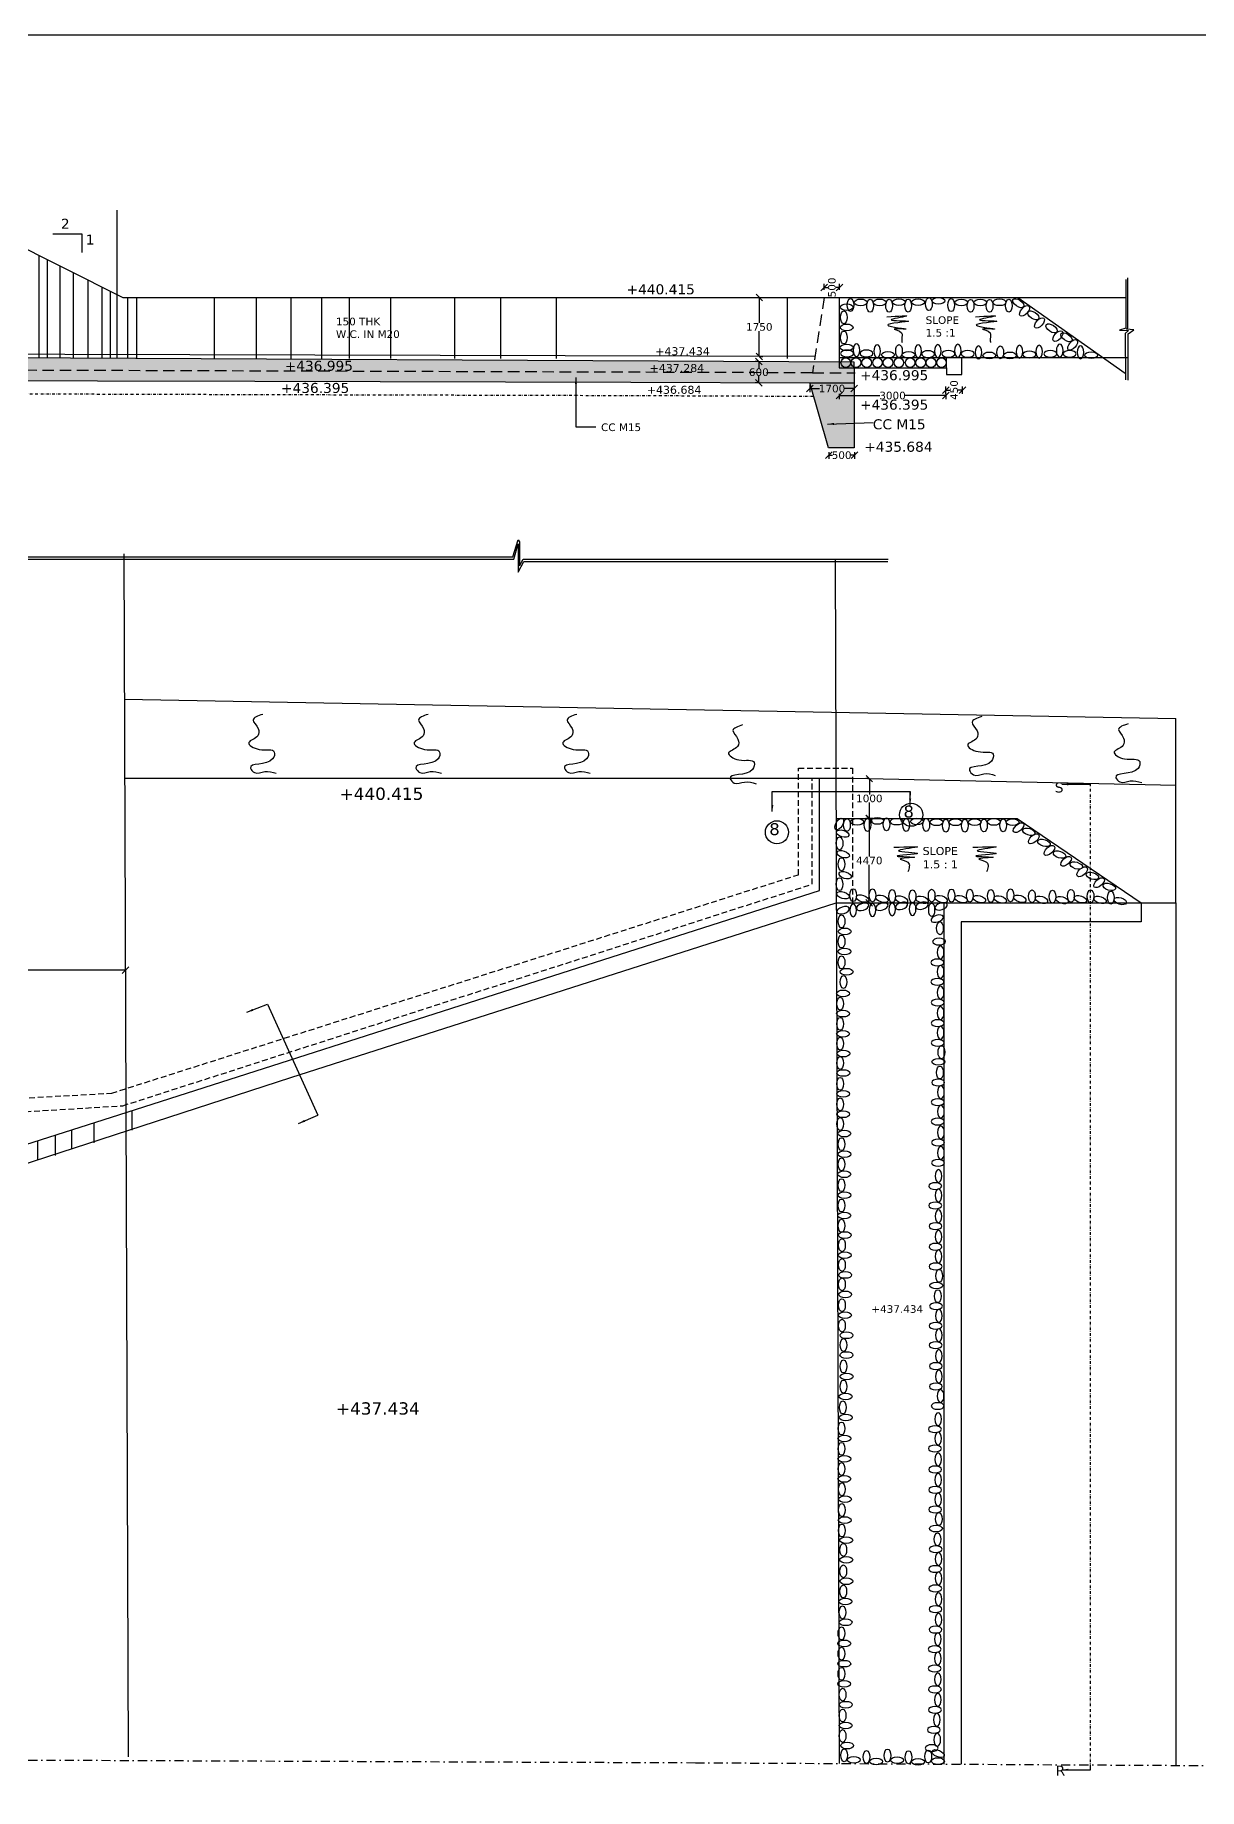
# Model space of a CAD drawing. Header units: inches. Extents: x 158 to 3095, y 377 to 1940.
# Drawn here: x 1815 to 2458, y 970 to 1940 of the extents above; entities that cross this region are included whole.
import ezdxf

# ---------------------------------------------------------------- set-up
doc = ezdxf.new("R2010")
doc.units = ezdxf.units.IN
doc.header["$MEASUREMENT"] = 0
doc.linetypes.add('DASHDOT', pattern=[1, 0.5, -0.25, 0, -0.25])
doc.linetypes.add('HIDDEN', pattern=[9.525, 6.35, -3.175])
for name, color, linetype in [('DIMENSION', 7, 'Continuous'), ('DRAWING', 50, 'Continuous'), ('HATCH', 7, 'Continuous'), ('TEXT', 7, 'Continuous')]:
    doc.layers.add(name, color=color, linetype=linetype)
doc.styles.get("Standard").update_dxf_attribs({"font": 'verdana.ttf', "height": 4.1875})
doc.dimstyles.get("Standard").update_dxf_attribs({"dimtxt": 4.055, "dimasz": 3.625, "dimexe": 1.9925, "dimexo": 0.0625, "dimgap": 0.09, "dimtad": 0, "dimtih": 1, "dimtoh": 1, "dimdec": 0, "dimzin": 0, "dimdsep": 46, "dimtxsty": 'Standard', "dimblk": 'OBLIQUE', "dimcen": 0.09, "dimadec": 0, "dimazin": 0, "dimtfac": 1, "dimtdec": 0, "dimtofl": 0, "dimtmove": 0, "dimatfit": 3, "dimfxl": 1, "dimtolj": 1, "dimtzin": 0, "dimarcsym": 0})

# ---------------------------------------------------------------- blocks, each defined once
blk = doc.blocks.new('_Oblique')
at = {"color": 0, "linetype": 'ByBlock', "lineweight": -2}
blk.add_line((-0.5, -0.5), (0.5, 0.5), dxfattribs=at)
blk = doc.blocks.new('*D38')
at = {"layer": 'Defpoints', "color": 0, "transparency": 16777216}
for p in [(2275.26, 1506.83), (2275.26, 1460.11), (2275.54, 1460.11)]:
    blk.add_point(p, dxfattribs=at)
at = {"layer": 'DIMENSION', "color": 0, "lineweight": -2, "transparency": 16777216}
for p, q in [((2275.32, 1506.83), (2277.54, 1506.83)), ((2275.54, 1506.83), (2275.54, 1485.74)), ((2275.54, 1460.11), (2275.54, 1481.2)), ((2275.32, 1460.11), (2277.54, 1460.11))]:
    blk.add_line(p, q, dxfattribs=at)
at = {"layer": 'DIMENSION', "color": 0, "lineweight": -2, "transparency": 16777216, "xscale": 3.625, "yscale": 3.625, "zscale": 3.625}
for p, rotation in [((2275.54, 1506.83), 90), ((2275.54, 1460.11), 270)]:
    blk.add_blockref('_Oblique', p, dxfattribs=dict(at, rotation=rotation))
at = {"layer": 'DIMENSION', "color": 0, "transparency": 16777216, "insert": (2275.54, 1483.47), "char_height": 4.188, "attachment_point": 5}
blk.add_mtext('\\A1;4470', dxfattribs=at)
blk = doc.blocks.new('*D47')
at = {"layer": 'Defpoints', "color": 0, "transparency": 16777216}
for p in [(1634.26, 1422.89), (1864.55, 1422.89), (1864.55, 1422.89)]:
    blk.add_point(p, dxfattribs=at)
at = {"layer": 'DIMENSION', "color": 0, "lineweight": -2, "transparency": 16777216}
for p, q in [((1634.26, 1422.95), (1634.26, 1424.88)), ((1864.55, 1422.95), (1864.55, 1424.88)), ((1634.26, 1422.89), (1742.34, 1422.89)), ((1864.55, 1422.89), (1756.48, 1422.89))]:
    blk.add_line(p, q, dxfattribs=at)
at = {"layer": 'DIMENSION', "color": 0, "lineweight": -2, "transparency": 16777216, "xscale": 3.625, "yscale": 3.625, "zscale": 3.625, "rotation": 180}
blk.add_blockref('_Oblique', (1634.26, 1422.89), dxfattribs=at)
at = {"layer": 'DIMENSION', "color": 0, "lineweight": -2, "transparency": 16777216, "xscale": 3.625, "yscale": 3.625, "zscale": 3.625}
blk.add_blockref('_Oblique', (1864.55, 1422.89), dxfattribs=at)
at = {"layer": 'DIMENSION', "color": 0, "transparency": 16777216, "insert": (1749.41, 1422.89), "char_height": 4.188, "attachment_point": 5}
blk.add_mtext('\\A1;8818', dxfattribs=at)
blk = doc.blocks.new('*D84')
at = {"layer": 'Defpoints', "color": 0, "transparency": 16777216}
for p in [(2275.58, 1528.74), (2275.58, 1528.74), (2275.58, 1506.79)]:
    blk.add_point(p, dxfattribs=at)
at = {"layer": 'DIMENSION', "color": 0, "lineweight": -2, "transparency": 16777216}
for p, q in [((2275.52, 1528.74), (2273.59, 1528.74)), ((2275.58, 1528.74), (2275.58, 1520.04)), ((2275.58, 1506.79), (2275.58, 1515.5)), ((2275.52, 1506.79), (2273.59, 1506.79))]:
    blk.add_line(p, q, dxfattribs=at)
at = {"layer": 'DIMENSION', "color": 0, "lineweight": -2, "transparency": 16777216, "xscale": 3.625, "yscale": 3.625, "zscale": 3.625}
for p, rotation in [((2275.58, 1528.74), 90), ((2275.58, 1506.79), 270)]:
    blk.add_blockref('_Oblique', p, dxfattribs=dict(at, rotation=rotation))
at = {"layer": 'DIMENSION', "color": 0, "transparency": 16777216, "insert": (2275.58, 1517.77), "char_height": 4.188, "attachment_point": 5}
blk.add_mtext('\\A1;1000', dxfattribs=at)
blk = doc.blocks.new('*D90')
at = {"layer": 'Defpoints', "color": 0, "transparency": 16777216}
for p in [(2250.67, 1798.84), (2259.14, 1800.16), (2259.14, 1798.84)]:
    blk.add_point(p, dxfattribs=at)
at = {"layer": 'DIMENSION', "color": 0, "lineweight": -2, "transparency": 16777216}
for p, q in [((2250.67, 1798.9), (2250.67, 1802.15)), ((2250.67, 1800.16), (2252.64, 1800.16)), ((2259.14, 1800.16), (2257.18, 1800.16)), ((2259.14, 1798.9), (2259.14, 1802.15))]:
    blk.add_line(p, q, dxfattribs=at)
at = {"layer": 'DIMENSION', "color": 0, "lineweight": -2, "transparency": 16777216, "xscale": 3.625, "yscale": 3.625, "zscale": 3.625, "rotation": 180}
blk.add_blockref('_Oblique', (2250.67, 1800.16), dxfattribs=at)
at = {"layer": 'DIMENSION', "color": 0, "lineweight": -2, "transparency": 16777216, "xscale": 3.625, "yscale": 3.625, "zscale": 3.625}
blk.add_blockref('_Oblique', (2259.14, 1800.16), dxfattribs=at)
at = {"layer": 'DIMENSION', "color": 0, "transparency": 16777216, "insert": (2254.91, 1800.16), "char_height": 4.188, "attachment_point": 5, "rotation": 90}
blk.add_mtext('\\A1;500', dxfattribs=at)
blk = doc.blocks.new('*D91')
at = {"layer": 'Defpoints', "color": 0, "transparency": 16777216}
for p in [(2214.65, 1794.6), (2214.65, 1762.06), (2214.8, 1762.06)]:
    blk.add_point(p, dxfattribs=at)
at = {"layer": 'DIMENSION', "color": 0, "lineweight": -2, "transparency": 16777216}
for p, q in [((2214.72, 1794.6), (2216.8, 1794.6)), ((2214.8, 1794.6), (2214.8, 1780.6)), ((2214.8, 1762.06), (2214.8, 1776.06)), ((2214.72, 1762.06), (2216.8, 1762.06))]:
    blk.add_line(p, q, dxfattribs=at)
at = {"layer": 'DIMENSION', "color": 0, "lineweight": -2, "transparency": 16777216, "xscale": 3.625, "yscale": 3.625, "zscale": 3.625}
for p, rotation in [((2214.8, 1794.6), 90), ((2214.8, 1762.06), 270)]:
    blk.add_blockref('_Oblique', p, dxfattribs=dict(at, rotation=rotation))
at = {"layer": 'DIMENSION', "color": 0, "transparency": 16777216, "insert": (2214.8, 1778.33), "char_height": 4.188, "attachment_point": 5}
blk.add_mtext('\\A1;1750', dxfattribs=at)
blk = doc.blocks.new('*D92')
at = {"layer": 'Defpoints', "color": 0, "transparency": 16777216}
for p in [(2214.52, 1759.19), (2214.52, 1747.47), (2214.52, 1747.47)]:
    blk.add_point(p, dxfattribs=at)
at = {"layer": 'DIMENSION', "color": 0, "lineweight": -2, "transparency": 16777216}
for p, q in [((2214.46, 1759.19), (2212.53, 1759.19)), ((2214.52, 1759.19), (2214.52, 1755.6)), ((2214.46, 1747.47), (2212.53, 1747.47)), ((2214.52, 1747.47), (2214.52, 1751.06))]:
    blk.add_line(p, q, dxfattribs=at)
at = {"layer": 'DIMENSION', "color": 0, "lineweight": -2, "transparency": 16777216, "xscale": 3.625, "yscale": 3.625, "zscale": 3.625}
for p, rotation in [((2214.52, 1759.19), 90), ((2214.52, 1747.47), 270)]:
    blk.add_blockref('_Oblique', p, dxfattribs=dict(at, rotation=rotation))
at = {"layer": 'DIMENSION', "color": 0, "transparency": 16777216, "insert": (2214.52, 1753.33), "char_height": 4.188, "attachment_point": 5}
blk.add_mtext('\\A1;600', dxfattribs=at)
blk = doc.blocks.new('*D93')
at = {"layer": 'Defpoints', "color": 0, "transparency": 16777216}
for p in [(2242.67, 1746.26), (2267.26, 1746.26), (2267.26, 1744.26)]:
    blk.add_point(p, dxfattribs=at)
at = {"layer": 'DIMENSION', "color": 0, "lineweight": -2, "transparency": 16777216}
for p, q in [((2242.67, 1746.2), (2242.67, 1742.26)), ((2267.26, 1746.2), (2267.26, 1742.26)), ((2242.67, 1744.26), (2248.13, 1744.26)), ((2267.26, 1744.26), (2261.8, 1744.26))]:
    blk.add_line(p, q, dxfattribs=at)
at = {"layer": 'DIMENSION', "color": 0, "lineweight": -2, "transparency": 16777216, "xscale": 3.625, "yscale": 3.625, "zscale": 3.625, "rotation": 180}
blk.add_blockref('_Oblique', (2242.67, 1744.26), dxfattribs=at)
at = {"layer": 'DIMENSION', "color": 0, "lineweight": -2, "transparency": 16777216, "xscale": 3.625, "yscale": 3.625, "zscale": 3.625}
blk.add_blockref('_Oblique', (2267.26, 1744.26), dxfattribs=at)
at = {"layer": 'DIMENSION', "color": 0, "transparency": 16777216, "insert": (2254.97, 1744.26), "char_height": 4.188, "attachment_point": 5}
blk.add_mtext('\\A1;1700', dxfattribs=at)
blk = doc.blocks.new('*D94')
at = {"layer": 'Defpoints', "color": 0, "transparency": 16777216}
for p in [(2259, 1741.39), (2317.79, 1741.39), (2317.79, 1740.4)]:
    blk.add_point(p, dxfattribs=at)
at = {"layer": 'DIMENSION', "color": 0, "lineweight": -2, "transparency": 16777216}
for p, q in [((2259, 1741.32), (2259, 1738.41)), ((2259, 1740.4), (2281.41, 1740.4)), ((2317.79, 1740.4), (2295.38, 1740.4)), ((2317.79, 1741.32), (2317.79, 1738.41))]:
    blk.add_line(p, q, dxfattribs=at)
at = {"layer": 'DIMENSION', "color": 0, "lineweight": -2, "transparency": 16777216, "xscale": 3.625, "yscale": 3.625, "zscale": 3.625, "rotation": 180}
blk.add_blockref('_Oblique', (2259, 1740.4), dxfattribs=at)
at = {"layer": 'DIMENSION', "color": 0, "lineweight": -2, "transparency": 16777216, "xscale": 3.625, "yscale": 3.625, "zscale": 3.625}
blk.add_blockref('_Oblique', (2317.79, 1740.4), dxfattribs=at)
at = {"layer": 'DIMENSION', "color": 0, "transparency": 16777216, "insert": (2288.39, 1740.4), "char_height": 4.188, "attachment_point": 5}
blk.add_mtext('\\A1;3000', dxfattribs=at)
blk = doc.blocks.new('*D95')
at = {"layer": 'Defpoints', "color": 0, "transparency": 16777216}
for p in [(2317.79, 1741.25), (2327.03, 1743.46), (2327.03, 1741.25)]:
    blk.add_point(p, dxfattribs=at)
at = {"layer": 'DIMENSION', "color": 0, "lineweight": -2, "transparency": 16777216}
for p, q in [((2317.79, 1741.31), (2317.79, 1745.45)), ((2327.03, 1741.31), (2327.03, 1745.45)), ((2317.79, 1743.46), (2320.14, 1743.46)), ((2327.03, 1743.46), (2324.68, 1743.46))]:
    blk.add_line(p, q, dxfattribs=at)
at = {"layer": 'DIMENSION', "color": 0, "lineweight": -2, "transparency": 16777216, "xscale": 3.625, "yscale": 3.625, "zscale": 3.625, "rotation": 180}
blk.add_blockref('_Oblique', (2317.79, 1743.46), dxfattribs=at)
at = {"layer": 'DIMENSION', "color": 0, "lineweight": -2, "transparency": 16777216, "xscale": 3.625, "yscale": 3.625, "zscale": 3.625}
blk.add_blockref('_Oblique', (2327.03, 1743.46), dxfattribs=at)
at = {"layer": 'DIMENSION', "color": 0, "transparency": 16777216, "insert": (2322.41, 1743.46), "char_height": 4.188, "attachment_point": 5, "rotation": 90}
blk.add_mtext('\\A1;450', dxfattribs=at)
blk = doc.blocks.new('*D96')
at = {"layer": 'Defpoints', "color": 0, "transparency": 16777216}
for p in [(2253.2, 1709.21), (2267.36, 1709.21), (2267.36, 1707.46)]:
    blk.add_point(p, dxfattribs=at)
at = {"layer": 'DIMENSION', "color": 0, "lineweight": -2, "transparency": 16777216}
for p, q in [((2253.2, 1709.15), (2253.2, 1705.47)), ((2253.2, 1707.46), (2255.15, 1707.46)), ((2267.36, 1707.46), (2265.41, 1707.46)), ((2267.36, 1709.15), (2267.36, 1705.47))]:
    blk.add_line(p, q, dxfattribs=at)
at = {"layer": 'DIMENSION', "color": 0, "lineweight": -2, "transparency": 16777216, "xscale": 3.625, "yscale": 3.625, "zscale": 3.625, "rotation": 180}
blk.add_blockref('_Oblique', (2253.2, 1707.46), dxfattribs=at)
at = {"layer": 'DIMENSION', "color": 0, "lineweight": -2, "transparency": 16777216, "xscale": 3.625, "yscale": 3.625, "zscale": 3.625}
blk.add_blockref('_Oblique', (2267.36, 1707.46), dxfattribs=at)
at = {"layer": 'DIMENSION', "color": 0, "transparency": 16777216, "insert": (2260.28, 1707.46), "char_height": 4.188, "attachment_point": 5}
blk.add_mtext('\\A1;500', dxfattribs=at)

msp = doc.modelspace()

# ---------------------------------------------------------------- hatches: boundary and pattern name
at = {"layer": 'HATCH'}
h = msp.add_hatch(dxfattribs=at)
h.set_pattern_fill('AR-CONC', color=256, scale=4, style=0)
h.set_pattern_definition([(50, (0, 0), (28.6904, -2.51009), [3, -33]), (355, (0, 0), (-5.55005, 30.0877), [2.4, -26.4]), (100.4514, (2.39, -0.21), (23.14038, 27.57758), [2.5496, -28.04568]), (46.1842, (0, 8), (42.68964, -6.62076), [4.5, -49.5]), (96.6356, (3.557, 7.45), (37.3865, 38.9647), [3.8244, -42.0685]), (351.1842, (0, 8), (37.3865, 38.96474), [3.6, -39.6]), (21, (4, 6), (23.87628, -16.10476), [3, -33]), (326, (4, 6), (9.7326, 29.006), [2.4, -26.4]), (71.4514, (5.99, 4.658), (33.6089, 12.90122), [2.5496, -28.04568]), (37.5, (0, 0), (0.486394, 13.315754), [0, -26.08, 0, -26.8, 0, -26.5]), (7.5, (0, 0), (10.52278, 15.77647), [0, -15.28, 0, -25.48, 0, -10.1]), (327.5, (-8.92, 0), (21.352897, -0.902195), [0, -10, 0, -31.2, 0, -41.4]), (317.5, (-12.92, 0), (23.32745, 4.0042), [0, -13, 0, -20.72, 0, -29.4])])
h.paths.add_polyline_path([(374.23, 1715.38), (384.38, 1715.38), (398.77, 1750.54), (710.72, 1750.54), (710.72, 1748.88), (1762.04, 1746.16), (1762.04, 1741.53), (1762.04, 1748.83), (2242.67, 1747.36), (2253.1, 1711.51), (2267.26, 1711.51), (2267.26, 1758.93), (1762.04, 1761.37), (1384.25, 1762.68), (922.82, 1764.28), (710.7, 1765.02), (710.7, 1763.47), (418.67, 1763.26), (422.96, 1757.25), (373.48, 1757.25)])

# ---------------------------------------------------------------- linework, layer by layer
at = {"layer": 'DIMENSION'}
msp.add_lwpolyline([(1824.51, 1829.79), (1840.54, 1829.79), (1840.54, 1819.51)], dxfattribs=at)
for centre in [(2298.69, 1508.79), (2224.54, 1499.08)]:
    msp.add_circle(centre, 6.38, dxfattribs=at)
for points in [[(1940.42, 1564.23), (1935.12, 1561.12), (1937.86, 1556.38), (1937.68, 1552.36), (1932.74, 1548.71), (1938.41, 1544.88), (1946.81, 1543.42), (1945.9, 1539.59), (1933.66, 1534.48), (1935.85, 1532.11), (1941.51, 1532.65), (1947.91, 1531.74)], [(2031.78, 1564.23), (2026.48, 1561.12), (2029.22, 1556.38), (2029.04, 1552.36), (2024.1, 1548.71), (2029.77, 1544.88), (2038.17, 1543.42), (2037.26, 1539.59), (2025.02, 1534.48), (2027.21, 1532.11), (2032.87, 1532.65), (2039.27, 1531.74)], [(2113.91, 1564.23), (2108.61, 1561.12), (2111.35, 1556.38), (2111.17, 1552.36), (2106.23, 1548.71), (2111.9, 1544.88), (2120.3, 1543.42), (2119.39, 1539.59), (2107.15, 1534.48), (2109.34, 1532.11), (2115, 1532.65), (2121.4, 1531.74)], [(2337.66, 1563.01), (2332.36, 1559.9), (2335.1, 1555.16), (2334.92, 1551.14), (2329.99, 1547.49), (2335.65, 1543.66), (2344.05, 1542.2), (2343.14, 1538.37), (2330.9, 1533.26), (2333.09, 1530.88), (2338.76, 1531.43), (2345.15, 1530.52)], [(2205.52, 1558.43), (2200.22, 1555.33), (2202.96, 1550.58), (2202.78, 1546.57), (2197.84, 1542.92), (2203.51, 1539.09), (2211.91, 1537.63), (2211, 1533.79), (2198.76, 1528.68), (2200.95, 1526.31), (2206.61, 1526.86), (2213.01, 1525.95)], [(2418.56, 1559.01), (2413.27, 1555.91), (2416.01, 1551.16), (2415.82, 1547.15), (2410.89, 1543.5), (2416.55, 1539.67), (2424.96, 1538.21), (2424.05, 1534.37), (2411.8, 1529.26), (2414, 1526.89), (2419.66, 1527.44), (2426.06, 1526.53)], [(2289.2, 1490.84), (2301.79, 1490.84), (2291.66, 1488.83), (2302.25, 1487.46), (2290.93, 1485.91), (2300.51, 1485.27), (2292.58, 1484.27), (2296.86, 1482.54), (2296.86, 1477.16)], [(2332.69, 1490.84), (2345.29, 1490.84), (2335.16, 1488.83), (2345.74, 1487.46), (2334.43, 1485.91), (2344.01, 1485.27), (2336.07, 1484.27), (2340.36, 1482.54), (2340.36, 1477.16)]]:
    msp.add_spline(points, degree=3, dxfattribs=at)
at = {"layer": 'DRAWING'}
msp.add_lwpolyline([(3090.11, 1939.61), (157.88, 1939.61), (157.88, 376.88), (3090.11, 376.88)], close=True, dxfattribs=at)
for points in [[(726.79, 1853.74), (835.02, 1910.13), (1011.9, 1910.13), (1178.41, 1800), (1369.14, 1800), (1535.85, 1909.64), (1633.93, 1909.64), (1863.06, 1794.61), (2259.73, 1794.61), (2357.63, 1794.61), (2417.02, 1752.77)], [(1859.88, 1842.87), (1859.88, 1761.34)], [(1816.62, 1817.92), (1816.62, 1761.34)], [(1821.32, 1815.56), (1821.32, 1761.34)], [(1828.26, 1812.08), (1828.26, 1761.34)], [(1835.69, 1808.35), (1835.69, 1761.34)], [(1843.86, 1804.24), (1843.86, 1761.34)], [(2417.33, 1804.62), (2417.33, 1777.7), (2413.72, 1776.59), (2418.82, 1776.32), (2417.02, 1774.64), (2417.12, 1749.04)], [(2418.53, 1748.89), (2418.53, 1774.52), (2421.74, 1776.77), (2417.58, 1777.11), (2418.39, 1777.71), (2418.39, 1805.4)], [(1851.54, 1800.39), (1851.54, 1761.34)], [(1856.05, 1798.13), (1856.05, 1761.34)], [(1865.73, 1794.71), (1865.73, 1760.87)], [(1870.75, 1794.71), (1870.75, 1760.87)], [(1913.57, 1794.71), (1913.57, 1760.87)], [(1936.8, 1794.71), (1936.8, 1760.87)], [(1955.98, 1794.71), (1955.98, 1760.87)], [(1972.84, 1794.71), (1972.84, 1760.87)], [(1988.21, 1794.71), (1988.21, 1760.87)], [(2010.95, 1794.71), (2010.95, 1760.87)], [(2046.29, 1794.71), (2046.29, 1760.87)], [(2071.8, 1794.71), (2071.8, 1760.87)], [(2102.53, 1794.71), (2102.53, 1760.87)], [(2230.15, 1794.71), (2230.15, 1760.87)], [(2418.53, 1761.28), (2259.14, 1761.28), (2259.14, 1794.61)], [(2357.63, 1794.61), (2417.04, 1794.61)], [(2245.58, 1761.98), (1761.81, 1763.24)], [(2267.26, 1758.93), (1761.81, 1761.37)], [(2259, 1761.02), (2259, 1755.83), (2267.26, 1755.83), (2267.26, 1711.51), (2253.1, 1711.51), (2242.67, 1747.36), (2267.26, 1747.36)], [(2267.26, 1755.83), (2315.88, 1755.83), (2318.14, 1755.83), (2318.14, 1751.97), (2326.76, 1751.97), (2326.76, 1761.28)], [(2267.26, 1755.83), (2267.26, 1758.93)], [(2318.14, 1755.83), (2318.14, 1761.28)], [(1762.04, 1748.83), (1936.06, 1748.31), (2143.84, 1747.76), (2242.67, 1747.36)], [(1603.43, 1650.09), (2079.16, 1650.09), (2081.47, 1658.43), (2081.47, 1642.79), (2084.63, 1648.77), (2285.82, 1648.77)], [(1639.62, 1651.26), (1930.74, 1651.26), (2078.53, 1651.26), (2081.51, 1660.62), (2082.22, 1659.5), (2082.24, 1646.42), (2084.28, 1650.04), (2285.97, 1650.04)], [(1863.74, 1653.03), (1866.08, 988.29)], [(2256.62, 1650.04), (2258.96, 984.53)], [(1864.02, 1572.69), (2444.88, 1562.02)], [(2257.29, 1460.17), (2444.88, 1460.17), (2444.88, 1562.02)], [(1761.43, 1311.34), (1865.6, 1344.36), (2087.51, 1415.48), (2248.12, 1466.98), (2248.12, 1528.94)], [(1864.17, 1528.94), (2266.26, 1528.94)], [(2266.26, 1528.94), (2444.88, 1525.14)], [(2257.12, 1506.79), (2357.25, 1506.79), (2425.76, 1460.17)], [(1761.43, 1300.43), (1956.03, 1363.57), (2257.29, 1460.17)], [(2316.88, 984.21), (2316.88, 1460.17)], [(2425.76, 1460.17), (2425.76, 1449.58), (2326.4, 1449.58), (2326.4, 984.15)], [(2444.88, 1460.17), (2444.88, 983.49)], [(1847.07, 1338.48), (1847.07, 1327.41)], [(1868.08, 1345.31), (1868.08, 1334.42)], [(1815.88, 1328.6), (1815.88, 1317.99)], [(1825.68, 1331.7), (1825.68, 1320.48)], [(1834.8, 1334.59), (1834.8, 1324.37)]]:
    msp.add_lwpolyline(points, dxfattribs=at)
at = {"layer": 'DRAWING', "linetype": 'HIDDEN'}
for points in [[(2250.67, 1794.61), (2244.17, 1752.96), (2267.78, 1752.96)], [(2244.17, 1752.96), (1762.04, 1754.53)]]:
    msp.add_lwpolyline(points, dxfattribs=at)
at = {"layer": 'DRAWING', "linetype": 'DASHDOT', "ltscale": 3}
for points in [[(1762.04, 1741.53), (1936.06, 1741.02), (2143.84, 1740.47), (2244.79, 1740.06)], [(2397.67, 1526.14), (2397.67, 983.75)]]:
    msp.add_lwpolyline(points, dxfattribs=at)
at = {"layer": 'DRAWING', "linetype": 'HIDDEN', "ltscale": 0.5}
for points in [[(673.57, 1359.88), (708.38, 1353.55), (751.53, 1353.55), (751.53, 1318.62), (1393, 1317.61), (1718.12, 1316.31), (1718.12, 1349.48), (1759.07, 1349.48), (1857.01, 1354.96), (2236.45, 1475.63), (2236.45, 1534.57), (2266.26, 1534.57), (2266.26, 1460.36)], [(711.85, 1312.33), (894.65, 1312.33), (1357, 1311.7), (1727.22, 1310.27), (1727.22, 1341.82), (1761.75, 1341.82), (1863.06, 1347.98), (2244.07, 1470.42), (2244.07, 1528.94)]]:
    msp.add_lwpolyline(points, dxfattribs=at)
at = {"layer": 'DRAWING', "linetype": 'DASHDOT', "ltscale": 10}
msp.add_lwpolyline([(203.41, 988.7), (553.8, 988.49), (1457.38, 987.85), (2179.49, 984.97), (2819.95, 981.39)], dxfattribs=at)
at = {"layer": 'DRAWING'}
for centre in [(2262.57, 1758.62), (2268.23, 1758.62), (2274.14, 1758.62), (2280.1, 1758.62), (2285.94, 1758.62), (2291.87, 1758.62), (2298.11, 1758.62), (2303.95, 1758.62), (2309.63, 1758.62), (2315.47, 1758.62)]:
    msp.add_circle(centre, 2.65, dxfattribs=at)
for centre, major_axis in [((2265.18, 1790.45), (0, -3.57)), ((2270.84, 1791.9), (-3.57, 0)), ((2275.98, 1790.05), (0, -3.57)), ((2281.34, 1791.9), (-3.57, 0)), ((2286.48, 1790.05), (0, -3.57)), ((2291.93, 1791.99), (-3.57, 0)), ((2297.07, 1790.14), (0, -3.57)), ((2302.52, 1792.08), (-3.57, 0)), ((2308.53, 1790.97), (0, -3.57)), ((2313.74, 1792.71), (-3.57, 0)), ((2320.75, 1790.4), (0, -3.57)), ((2326.42, 1791.85), (-3.57, 0)), ((2331.55, 1790), (0, -3.57)), ((2336.92, 1791.85), (-3.57, 0)), ((2342.05, 1790), (0, -3.57)), ((2347.5, 1791.94), (-3.57, 0)), ((2352.64, 1790.09), (0, -3.57)), ((2357.9, 1791.45), (2.95, -2.01)), ((2263.05, 1789.31), (-3.57, 0)), ((2261.49, 1783.62), (0, -3.57)), ((2361.33, 1787.2), (-2.39, -2.65)), ((2366.17, 1784.75), (2.95, -2.01)), ((2369.61, 1780.51), (-2.39, -2.65)), ((2263.06, 1778.1), (-3.57, 0)), ((2261.49, 1772.48), (0, -3.57)), ((2376.31, 1777.52), (2.95, -2.01)), ((2379.75, 1773.27), (-2.39, -2.65)), ((2384.48, 1772.66), (2.95, -2.01)), ((2263.01, 1766.96), (-3.57, 0)), ((2285.88, 1762.94), (3.57, 0)), ((2291.97, 1764.99), (0, -3.57)), ((2297.28, 1762.94), (3.57, 0)), ((2341.86, 1762.63), (3.57, 0)), ((2347.94, 1764.28), (0, -3.57)), ((2353.25, 1762.63), (3.57, 0)), ((2387.91, 1768.41), (-2.39, -2.65)), ((2398.17, 1762.72), (3.57, 0)), ((2258.97, 1503.65), (-1.84, -3.06)), ((2263.23, 1503.14), (0, -3.57)), ((2268.85, 1504.89), (-3.57, 0)), ((2274.59, 1503.13), (0, -3.57)), ((2279.96, 1505.36), (-3.57, 0)), ((2285.1, 1503.51), (0, -3.57)), ((2290.76, 1504.96), (-3.57, 0)), ((2295.89, 1503.11), (0, -3.57)), ((2301.9, 1505.02), (-3.57, 0)), ((2307.04, 1503.17), (0, -3.57)), ((2312.7, 1504.62), (-3.57, 0)), ((2317.84, 1502.77), (0, -3.57)), ((2323.2, 1504.62), (-3.57, 0)), ((2328.33, 1502.77), (0, -3.57)), ((2333.78, 1504.71), (-3.57, 0)), ((2338.92, 1502.86), (0, -3.57)), ((2344.37, 1504.8), (-3.57, 0)), ((2349.51, 1502.94), (0, -3.57)), ((2354.73, 1504.69), (-3.57, 0)), ((2358.06, 1501.64), (-2.66, -2.38)), ((2260.87, 1498.34), (-3.4, 1.08)), ((2259.16, 1493.01), (0, -3.57)), ((2363.71, 1499.35), (-3.4, 1.08)), ((2366.45, 1495.5), (-2.66, -2.38)), ((2372.11, 1493.21), (-3.4, 1.08)), ((2261.16, 1486.94), (-3.4, 1.08)), ((2260.23, 1481.45), (0, -3.57)), ((2375.06, 1489.06), (-2.66, -2.38)), ((2380.71, 1486.77), (-3.4, 1.08)), ((2384.27, 1483.03), (-2.66, -2.38)), ((2389.93, 1480.74), (-3.4, 1.08)), ((2259.06, 1470.41), (0, -3.57)), ((2262.23, 1475.38), (-3.4, 1.08)), ((2393.18, 1477.28), (-2.66, -2.38)), ((2398.84, 1474.99), (-3.4, 1.08)), ((2402.51, 1471.22), (-2.66, -2.38)), ((2261.06, 1464.33), (-3.4, 1.08)), ((2266.66, 1464.34), (0, -3.57)), ((2271.86, 1462.44), (-3.4, 1.08)), ((2277.3, 1464.23), (0, -3.57)), ((2282.5, 1462.33), (-3.4, 1.08)), ((2288.15, 1463.82), (0, -3.57)), ((2293.35, 1461.92), (-3.4, 1.08)), ((2299.49, 1463.68), (0, -3.57)), ((2304.69, 1461.78), (-3.4, 1.08)), ((2310.02, 1464.08), (0, -3.57)), ((2315.22, 1462.17), (-3.4, 1.08)), ((2321.02, 1464.1), (0, -3.57)), ((2326.22, 1462.19), (-3.4, 1.08)), ((2331.14, 1464.09), (0, -3.57)), ((2336.34, 1462.19), (-3.4, 1.08)), ((2342.7, 1463.9), (0, -3.57)), ((2347.9, 1462), (-3.4, 1.08)), ((2353.52, 1464.28), (0, -3.57)), ((2358.72, 1462.37), (-3.4, 1.08)), ((2365.45, 1463.72), (0, -3.57)), ((2370.65, 1461.82), (-3.4, 1.08)), ((2376.82, 1463.53), (0, -3.57)), ((2382.02, 1461.63), (-3.4, 1.08)), ((2387, 1463.98), (0, -3.57)), ((2392.2, 1462.08), (-3.4, 1.08)), ((2397.85, 1463.65), (0, -3.57)), ((2403.05, 1461.75), (-3.4, 1.08)), ((2408.16, 1468.93), (-3.4, 1.08)), ((2409.03, 1463), (0, -3.57)), ((2414.23, 1461.1), (-3.4, 1.08)), ((2261.95, 1444.33), (-3.57, 0)), ((2260.27, 1449.85), (0, -3.57)), ((2314.61, 1446.06), (0, -3.57)), ((2261.84, 1433.22), (-3.57, 0)), ((2260.27, 1438.73), (0, -3.57)), ((2260.27, 1427.18), (0, -3.57)), ((2263, 1422.04), (-3.57, 0)), ((2261.32, 1416.35), (0, -3.57)), ((2261.06, 1410.07), (-3.57, 0)), ((2259.49, 1404.38), (0, -3.57)), ((2261.06, 1398.87), (-3.57, 0)), ((2259.49, 1393.24), (0, -3.57)), ((2261.01, 1387.72), (-3.57, 0)), ((2259.49, 1382.31), (0, -3.57)), ((2261.26, 1376.79), (-3.57, 0)), ((2315.39, 1377.56), (0, 3.57)), ((2259.49, 1371.6), (0, -3.57)), ((2261.26, 1366.08), (-3.57, 0)), ((2313.74, 1372.25), (3.57, 0)), ((2314.59, 1366.34), (0, 3.57)), ((2259.49, 1360.1), (0, -3.57)), ((2261.13, 1354.58), (-3.57, 0)), ((2259.49, 1348.79), (0, -3.57)), ((2261.12, 1343.27), (-3.57, 0)), ((2259.49, 1337.91), (0, -3.57)), ((2261.77, 1332.58), (-3.57, 0)), ((2260.17, 1326.74), (0, -3.57)), ((2261.85, 1321.23), (-3.57, 0)), ((2260.17, 1315.63), (0, -3.57)), ((2261.74, 1310.11), (-3.57, 0)), ((2261.84, 1298.56), (-3.57, 0)), ((2260.17, 1304.08), (0, -3.57)), ((2261.73, 1287.35), (-3.57, 0)), ((2260.17, 1292.86), (0, -3.57)), ((2260.17, 1281.66), (0, -3.57)), ((2262.04, 1276.55), (-3.57, 0)), ((2260.47, 1270.92), (0, -3.57)), ((2261.99, 1265.4), (-3.57, 0)), ((2260.47, 1259.99), (0, -3.57)), ((2260.47, 1249.28), (0, -3.57)), ((2262.24, 1254.47), (-3.57, 0)), ((2312.55, 1248.67), (3.57, 0)), ((2314.19, 1253.98), (0, 3.57)), ((2260.47, 1237.78), (0, -3.57)), ((2262.24, 1243.76), (-3.57, 0)), ((2313.39, 1242.76), (0, 3.57)), ((2262.1, 1232.26), (-3.57, 0)), ((2260.47, 1226.47), (0, -3.57)), ((2262.95, 1221.13), (-3.57, 0)), ((2262.93, 1210.25), (-3.57, 0)), ((2261.32, 1215.77), (0, -3.57)), ((2261.32, 1203.93), (0, -3.57)), ((2263.01, 1198.41), (-3.57, 0)), ((2261.32, 1192.82), (0, -3.57)), ((2262.47, 1187.3), (-3.57, 0)), ((2260.9, 1181.27), (0, -3.57)), ((2260.25, 1169.63), (0, -3.57)), ((2262.57, 1175.75), (-3.57, 0)), ((2261.82, 1164.11), (-3.57, 0)), ((2261.82, 1152.9), (-3.57, 0)), ((2260.25, 1158.42), (0, -3.57)), ((2261.77, 1141.76), (-3.57, 0)), ((2260.25, 1147.28), (0, -3.57)), ((2260.36, 1136.07), (0, -3.57)), ((2260.36, 1124.57), (0, -3.57)), ((2262.13, 1130.55), (-3.57, 0)), ((2262, 1119.05), (-3.57, 0)), ((2260.36, 1113.26), (0, -3.57)), ((2312.36, 1114.31), (3.57, 0)), ((2314.01, 1119.62), (0, 3.57)), ((2262.84, 1107.91), (-3.57, 0)), ((2261.21, 1102.56), (0, -3.57)), ((2313.2, 1108.41), (0, 3.57)), ((2262.82, 1097.04), (-3.57, 0)), ((2262.9, 1085.2), (-3.57, 0)), ((2261.21, 1090.72), (0, -3.57)), ((2262.36, 1074.09), (-3.57, 0)), ((2261.21, 1079.61), (0, -3.57)), ((2260.79, 1068.05), (0, -3.57)), ((2260.14, 1056.41), (0, -3.57)), ((2262.46, 1062.54), (-3.57, 0)), ((2261.71, 1050.9), (-3.57, 0)), ((2260.14, 1045.21), (0, -3.57)), ((2261.71, 1039.69), (-3.57, 0)), ((2260.14, 1034.07), (0, -3.57)), ((2261.67, 1028.55), (-3.57, 0)), ((2260.83, 1022.55), (0, -3.57)), ((2262.6, 1017.03), (-3.57, 0)), ((2260.83, 1011.05), (0, -3.57)), ((2262.47, 1005.53), (-3.57, 0)), ((2260.83, 999.74), (0, -3.57)), ((2263.31, 994.4), (-3.57, 0)), ((2261.68, 989.04), (0, -3.57)), ((2274.05, 988.13), (0, -3.57)), ((2285.63, 988.91), (0, -3.57)), ((2297.22, 988), (0, -3.57)), ((2308.15, 988.39), (0, -3.57)), ((2313.58, 990.04), (-3.29, 1.38)), ((2266.99, 986.54), (-3.57, 0)), ((2279.35, 985.63), (-3.57, 0)), ((2290.94, 986.41), (-3.57, 0)), ((2302.52, 985.5), (-3.57, 0)), ((2313.45, 985.89), (-3.57, 0))]:
    msp.add_ellipse(centre, major_axis=major_axis, ratio=0.515147, dxfattribs=at)
at = {"layer": 'DRAWING', "extrusion": (0, 0, -1)}
for centre, major_axis in [((2263.29, 1763.72), (-3.57, 0)), ((2268.49, 1765.49), (0, -3.57)), ((2274, 1763.72), (-3.57, 0)), ((2279.96, 1764.92), (0, -3.57)), ((2302.52, 1764.97), (0, -3.57)), ((2308.04, 1763.37), (-3.57, 0)), ((2313.4, 1765), (0, -3.57)), ((2319.26, 1763.41), (-3.57, 0)), ((2324.46, 1765.18), (0, -3.57)), ((2329.98, 1763.41), (-3.57, 0)), ((2335.93, 1764.25), (0, -3.57)), ((2358.5, 1764.67), (0, -3.57)), ((2364.02, 1763.06), (-3.57, 0)), ((2369.37, 1764.69), (0, -3.57)), ((2375.58, 1763.5), (-3.57, 0)), ((2380.77, 1765.27), (0, -3.57)), ((2386.29, 1763.5), (-3.57, 0)), ((2392.24, 1764.34), (0, -3.57)), ((2261.06, 1456), (-3.4, -1.08)), ((2266.66, 1455.99), (0, 3.57)), ((2271.86, 1457.89), (-3.4, -1.08)), ((2277.3, 1456.1), (0, 3.57)), ((2282.5, 1458), (-3.4, -1.08)), ((2288.15, 1456.51), (0, 3.57)), ((2293.35, 1458.42), (-3.4, -1.08)), ((2299.49, 1456.65), (0, 3.57)), ((2304.69, 1458.55), (-3.4, -1.08)), ((2310.02, 1456.25), (0, 3.57)), ((2313.09, 1451.38), (-3.4, -1.08)), ((2315.22, 1458.16), (-3.4, -1.08)), ((2314.12, 1438.67), (3.57, 0)), ((2314.96, 1432.72), (0, -3.57)), ((2313.19, 1427.2), (3.57, 0)), ((2314.96, 1422), (0, -3.57)), ((2313.19, 1416.49), (3.57, 0)), ((2313.32, 1404.99), (3.57, 0)), ((2314.96, 1410.5), (0, -3.57)), ((2314.96, 1399.2), (0, -3.57)), ((2313.33, 1393.68), (3.57, 0)), ((2314.96, 1388.32), (0, -3.57)), ((2313.35, 1382.8), (3.57, 0)), ((2313.63, 1360.87), (3.57, 0)), ((2315.15, 1355.46), (0, -3.57)), ((2313.38, 1349.94), (3.57, 0)), ((2315.15, 1344.74), (0, -3.57)), ((2313.38, 1339.22), (3.57, 0)), ((2313.52, 1327.72), (3.57, 0)), ((2315.15, 1333.24), (0, -3.57)), ((2313.52, 1316.42), (3.57, 0)), ((2315.15, 1321.94), (0, -3.57)), ((2313.76, 1309.14), (0, -3.57)), ((2311.99, 1303.62), (3.57, 0)), ((2313.76, 1298.42), (0, -3.57)), ((2311.99, 1292.9), (3.57, 0)), ((2313.76, 1286.92), (0, -3.57)), ((2312.13, 1281.4), (3.57, 0)), ((2312.13, 1270.1), (3.57, 0)), ((2313.76, 1275.62), (0, -3.57)), ((2312.16, 1259.22), (3.57, 0)), ((2313.76, 1264.74), (0, -3.57)), ((2312.43, 1237.29), (3.57, 0)), ((2313.95, 1231.88), (0, -3.57)), ((2312.18, 1226.36), (3.57, 0)), ((2313.95, 1221.16), (0, -3.57)), ((2312.18, 1215.64), (3.57, 0)), ((2313.95, 1209.66), (0, -3.57)), ((2312.32, 1204.14), (3.57, 0)), ((2313.95, 1198.36), (0, -3.57)), ((2312.32, 1192.84), (3.57, 0)), ((2313.33, 1182.07), (3.57, 0)), ((2314.96, 1187.59), (0, -3.57)), ((2313.57, 1174.79), (0, -3.57)), ((2311.8, 1169.27), (3.57, 0)), ((2313.57, 1164.07), (0, -3.57)), ((2311.8, 1158.55), (3.57, 0)), ((2313.57, 1152.57), (0, -3.57)), ((2311.94, 1147.05), (3.57, 0)), ((2313.57, 1141.27), (0, -3.57)), ((2311.94, 1135.75), (3.57, 0)), ((2313.57, 1130.39), (0, -3.57)), ((2311.97, 1124.87), (3.57, 0)), ((2312.25, 1102.93), (3.57, 0)), ((2313.77, 1097.52), (0, -3.57)), ((2312, 1092), (3.57, 0)), ((2313.77, 1086.81), (0, -3.57)), ((2312, 1081.29), (3.57, 0)), ((2313.77, 1075.31), (0, -3.57)), ((2312.13, 1069.79), (3.57, 0)), ((2313.77, 1064), (0, -3.57)), ((2312.14, 1058.49), (3.57, 0)), ((2313.44, 1053.24), (0, -3.57)), ((2311.67, 1047.72), (3.57, 0)), ((2311.67, 1037), (3.57, 0)), ((2313.44, 1042.52), (0, -3.57)), ((2311.8, 1025.5), (3.57, 0)), ((2313.44, 1031.02), (0, -3.57)), ((2313.44, 1019.72), (0, -3.57)), ((2311.81, 1014.2), (3.57, 0)), ((2312.83, 1008.68), (0, -3.57)), ((2311.2, 1003.16), (3.57, 0)), ((2313.13, 997.63), (0, -3.57)), ((2310.01, 993.07), (3.57, 0))]:
    msp.add_ellipse(centre, major_axis=major_axis, ratio=0.515147, dxfattribs=at)
at = {"layer": 'DRAWING'}
for points in [[(2285.24, 1783.9), (2295.99, 1784.22), (2287.56, 1782.22), (2297.15, 1781.48), (2285.76, 1779.27), (2295.78, 1777.16), (2289.24, 1777.16), (2293.35, 1775.16), (2293.46, 1771.69), (2293.67, 1769.69)], [(2334.15, 1783.9), (2344.9, 1784.22), (2336.47, 1782.22), (2346.06, 1781.48), (2334.68, 1779.27), (2344.69, 1777.16), (2338.16, 1777.16), (2342.27, 1775.16), (2342.37, 1771.69), (2342.58, 1769.69)]]:
    msp.add_spline(points, degree=3, dxfattribs=at)

# ---------------------------------------------------------------- texts
at = {"layer": 'DIMENSION', "char_height": 5.53, "width": 18.397, "attachment_point": 1}
for s, insert in [('S', (2378.05, 1526.63)), ('R', (2378.49, 983.36))]:
    msp.add_mtext(s, dxfattribs=dict(at, insert=insert))
at = {"layer": 'TEXT'}
for s, insert, char_height, width, attachment_point in [('2', (1828.89, 1838.11), 5.53, 100.5779, 1), ('1', (1842.64, 1829.35), 5.53, 100.5779, 1), ('+440.415', (2141.46, 1801.9), 5.527, 100.5779, 1), ('150 THK \\PW.C. IN M20', (1980.88, 1783.44), 4.1875, 103.0823, 1), ('SLOPE\\P1.5 :1', (2306.69, 1784.2), 4.188, 36.0123, 1), ('+437.434', (2157.29, 1767.15), 4.422, 80.4623, 1), ('+436.995', (1952.57, 1759.64), 5.527, 100.5779, 1), ('+437.284', (2154.18, 1757.84), 4.422, 80.4623, 1), ('+436.995', (2270.45, 1754.45), 5.527, 100.5779, 1), ('+436.395', (1950.53, 1747.39), 5.527, 100.5779, 1), ('+436.684', (2152.63, 1745.82), 4.422, 80.4623, 1), ('+436.395', (2270.45, 1738.16), 5.527, 100.5779, 1), ('CC M15', (2127.36, 1725), 4.188, 34.6974, 1), ('CC M15', (2277.53, 1727.31), 5.527, 100.5779, 1), ('+435.684', (2272.81, 1714.9), 5.527, 100.5779, 1), ('\\P+440.415', (1982.89, 1535.11), 6.784, 45.36, 1), ('8', (2300.23, 1513.86), 6.63, 120.6935, 3), ('8', (2226.08, 1504.15), 6.63, 120.6935, 3), ('SLOPE\\P1.5 : 1', (2324.53, 1490.97), 4.422, 80.4623, 3), ('+437.434', (2276.71, 1237.75), 4.188, 56.3899, 1), ('\\P+437.434', (1980.88, 1195.42), 6.784, 45.36, 1)]:
    msp.add_mtext(s, dxfattribs=dict(at, insert=insert, char_height=char_height, width=width, attachment_point=attachment_point))

# ---------------------------------------------------------------- dimensions: what is measured, and where the dimension line sits
at = {"layer": 'DIMENSION'}
for base, p1, p2, text, picture, middle in [((2259.14, 1800.16), (2250.67, 1798.84), (2259.14, 1798.84), '500', '*D90', (2254.91, 1800.16)), ((2327.03, 1743.46), (2317.79, 1741.25), (2327.03, 1741.25), '450', '*D95', (2322.41, 1743.46))]:
    dim = msp.add_linear_dim(base=base, p1=p1, p2=p2, text=text, dimstyle='Standard', dxfattribs=at)
    dim.commit()
    dim.dimension.update_dxf_attribs({"geometry": picture, "text_midpoint": middle, "text_rotation": 90})
for p1, p2, distance, text, picture, middle in [((2214.65, 1794.6), (2214.65, 1762.06), 0.15, '1750', '*D91', (2214.8, 1778.33)), ((2214.52, 1759.19), (2214.52, 1747.47), 0, '600', '*D92', (2214.52, 1753.33)), ((2253.2, 1709.21), (2267.36, 1709.21), -1.75, '500', '*D96', (2260.28, 1707.46)), ((2275.58, 1506.79), (2275.58, 1528.74), 0, '1000', '*D84', (2275.58, 1517.77)), ((2275.26, 1506.83), (2275.26, 1460.11), 0.29, '4470', '*D38', (2275.54, 1483.47)), ((1634.26, 1422.89), (1864.55, 1422.89), 0, '8818', '*D47', (1749.41, 1422.89))]:
    dim = msp.add_aligned_dim(p1=p1, p2=p2, distance=distance, text=text, dimstyle='Standard', dxfattribs=at)
    dim.commit()
    dim.dimension.update_dxf_attribs({"geometry": picture, "text_midpoint": middle})
for base, p1, p2, text, picture, middle in [((2267.26, 1744.26), (2242.67, 1746.26), (2267.26, 1746.26), '1700', '*D93', (2254.97, 1744.26)), ((2317.79, 1740.4), (2259, 1741.39), (2317.79, 1741.39), '3000', '*D94', (2288.39, 1740.4))]:
    dim = msp.add_linear_dim(base=base, p1=p1, p2=p2, text=text, dimstyle='Standard', dxfattribs=at)
    dim.commit()
    dim.dimension.update_dxf_attribs({"geometry": picture, "text_midpoint": middle})

# ---------------------------------------------------------------- leaders
for points in [[(2113.44, 1750.38), (2113.44, 1723.15), (2124.39, 1723.15)], [(2252.49, 1724.64), (2277.69, 1725.51)], [(2221.97, 1510.57), (2221.97, 1521.66), (2298.17, 1521.66)], [(2298.08, 1514.06), (2298.17, 1521.66), (2298.17, 1519.55)], [(2381.91, 1525.6), (2397.54, 1525.6)], [(1931.55, 1399.63), (1943.11, 1404.11), (1970.83, 1342.69)], [(1960.25, 1338.23), (1970.83, 1342.69)], [(2381.95, 981.06), (2397.72, 981.06), (2397.72, 984.04)]]:
    msp.add_leader(points, dimstyle='Standard', override={"dimgap": 0.09, "dimtad": 0}, dxfattribs=at)

doc.saveas('drawing.dxf')
